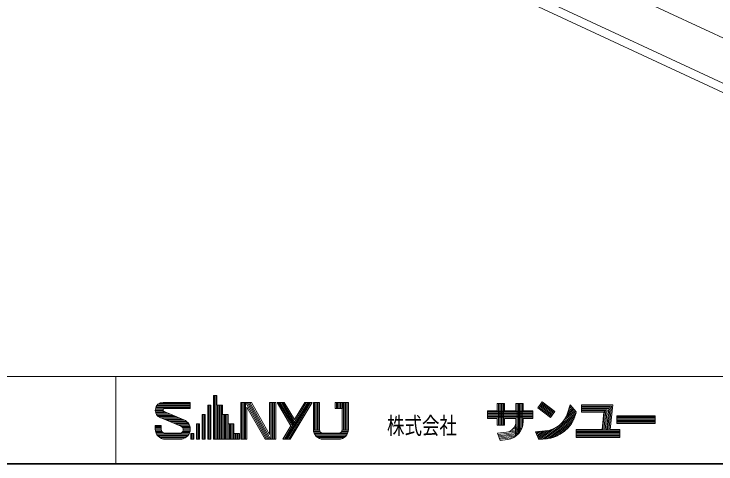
# Model space of a CAD drawing. Units: millimetres on the paper. Extents: x -405 to 405, y -286 to 286.
# Drawn here: x -227.7 to -107.4, y -286 to -208.8 of the extents above; entities that cross this region are included whole.
import ezdxf
from ezdxf.enums import TextEntityAlignment as Align

# ---------------------------------------------------------------- set-up
doc = ezdxf.new("R2010")
doc.units = ezdxf.units.MM
for name, color, linetype, lineweight in [('0-2_野縁受け', 4, 'Continuous', 18), ('F-0_図面枠', 4, 'Continuous', 18), ('F-2_文字1', 4, 'Continuous', 18)]:
    doc.layers.add(name, color=color, linetype=linetype, lineweight=lineweight)
doc.styles.add('ＭＳ ゴシック', font='')
doc.styles.get('ＭＳ ゴシック').set_extended_font_data('MS Gothic')

msp = doc.modelspace()

# ---------------------------------------------------------------- linework, layer by layer
at = {"layer": '0-2_野縁受け'}
for p, q in [((-76.018, -226.944), (-144.601, -194.963)), ((-84.708, -230.675), (-144.601, -202.747)), ((-84.708, -232.275), (-144.601, -204.347))]:
    msp.add_line(p, q, dxfattribs=at)
at = {"layer": 'F-0_図面枠'}
for p, q in [((-405, -271), (-15.5, -271)), ((-210.25, -271), (-210.25, -286))]:
    msp.add_line(p, q, dxfattribs=at)
at = {"layer": 'F-0_図面枠', "color": 7, "lineweight": 35}
msp.add_line((-405, -286), (-15.5, -286), dxfattribs=at)
at = {"layer": 'F-2_文字1'}
for p, q in [((-193.524, -274.229), (-192.924, -274.229)), ((-193.524, -281.756), (-193.524, -274.229)), ((-193.313, -281.756), (-193.313, -274.229)), ((-193.102, -281.756), (-193.102, -274.229)), ((-192.924, -275.894), (-192.924, -274.229)), ((-202.693, -275.55), (-197.487, -275.55)), ((-202.15, -275.428), (-197.487, -275.428)), ((-197.487, -276.461), (-197.487, -275.428)), ((-188.828, -275.428), (-186.996, -275.428)), ((-188.828, -281.756), (-188.828, -275.428)), ((-188.617, -281.756), (-188.617, -275.428)), ((-188.406, -281.756), (-188.406, -275.428)), ((-188.195, -281.756), (-188.195, -275.428)), ((-187.99, -275.404), (-184.422, -281.756)), ((-187.984, -281.756), (-187.984, -275.428)), ((-187.734, -275.428), (-184.181, -281.756)), ((-187.492, -275.428), (-183.938, -281.756)), ((-187.25, -275.428), (-183.782, -281.605)), ((-186.996, -275.428), (-183.898, -280.944)), ((-183.898, -280.944), (-183.898, -275.428)), ((-183.898, -275.428), (-182.832, -275.428)), ((-183.676, -281.756), (-183.676, -275.428)), ((-183.465, -281.756), (-183.465, -275.428)), ((-183.254, -281.756), (-183.254, -275.428)), ((-183.043, -281.756), (-183.043, -275.428)), ((-182.832, -281.756), (-182.832, -275.428)), ((-182.599, -275.428), (-181.36, -275.428)), ((-182.599, -275.428), (-180.222, -279.434)), ((-182.354, -275.428), (-179.97, -279.445)), ((-182.109, -275.428), (-179.847, -279.238)), ((-181.863, -275.428), (-179.724, -279.032)), ((-181.618, -275.428), (-179.602, -278.825)), ((-181.36, -275.428), (-179.602, -278.39)), ((-181.342, -281.756), (-177.586, -275.428)), ((-181.097, -281.756), (-177.34, -275.428)), ((-180.851, -281.756), (-177.095, -275.428)), ((-180.606, -281.756), (-176.85, -275.428)), ((-180.361, -281.756), (-176.604, -275.428)), ((-179.602, -278.39), (-177.844, -275.428)), ((-177.844, -275.428), (-176.604, -275.428)), ((-176.371, -280.091), (-176.371, -275.428)), ((-176.371, -275.428), (-175.305, -275.428)), ((-176.16, -280.219), (-176.16, -275.428)), ((-175.949, -280.219), (-175.949, -275.428)), ((-175.738, -280.219), (-175.738, -275.428)), ((-175.527, -280.219), (-175.527, -275.428)), ((-175.305, -280.091), (-175.305, -275.428)), ((-172.641, -275.428), (-170.376, -275.428)), ((-172.641, -276.494), (-172.641, -275.428)), ((-172.43, -276.494), (-172.43, -275.428)), ((-172.219, -276.494), (-172.219, -275.428)), ((-172.008, -276.494), (-172.008, -275.428)), ((-171.797, -276.494), (-171.797, -275.428)), ((-171.586, -276.494), (-171.586, -275.428)), ((-171.375, -276.494), (-171.375, -275.428)), ((-171.22, -280.219), (-171.22, -275.428)), ((-171.009, -280.219), (-171.009, -275.428)), ((-170.798, -280.219), (-170.798, -275.428)), ((-170.587, -280.219), (-170.587, -275.428)), ((-170.376, -280.091), (-170.376, -275.428)), ((-137.891, -276.35), (-137.127, -275.357)), ((-137.247, -275.514), (-135.105, -277.162)), ((-137.127, -275.357), (-134.985, -277.005)), ((-203.471, -276.605), (-202.113, -276.605)), ((-203.426, -276.394), (-197.487, -276.394)), ((-203.344, -276.183), (-197.487, -276.183)), ((-203.215, -275.972), (-197.487, -275.972)), ((-203.02, -275.761), (-197.487, -275.761)), ((-201.892, -276.461), (-197.487, -276.461)), ((-194.49, -275.894), (-193.945, -275.894)), ((-194.49, -281.756), (-194.49, -275.894)), ((-194.279, -281.756), (-194.279, -275.894)), ((-194.068, -281.756), (-194.068, -275.894)), ((-193.945, -281.756), (-193.945, -275.894)), ((-192.924, -275.894), (-191.958, -275.894)), ((-192.891, -281.756), (-192.891, -275.894)), ((-192.68, -281.756), (-192.68, -275.894)), ((-192.469, -281.756), (-192.469, -275.894)), ((-192.258, -281.756), (-192.258, -275.894)), ((-192.047, -281.756), (-192.047, -275.894)), ((-191.958, -277.515), (-191.958, -275.894)), ((-187.762, -281.756), (-187.762, -276.241)), ((-187.762, -276.241), (-184.664, -281.756)), ((-172.641, -276.494), (-171.442, -276.494)), ((-171.442, -280.091), (-171.442, -276.494)), ((-144.839, -276.873), (-144.839, -275.621)), ((-144.839, -275.621), (-143.587, -275.621)), ((-144.628, -279.345), (-144.628, -275.621)), ((-144.417, -279.345), (-144.417, -275.621)), ((-144.207, -279.345), (-144.207, -275.621)), ((-143.996, -279.345), (-143.996, -275.621)), ((-143.785, -279.345), (-143.785, -275.621)), ((-143.587, -276.873), (-143.587, -275.621)), ((-141.642, -275.621), (-140.39, -275.621)), ((-141.642, -276.873), (-141.642, -275.621)), ((-141.431, -281.031), (-141.431, -275.621)), ((-141.22, -280.824), (-141.22, -275.621)), ((-141.009, -280.572), (-141.009, -275.621)), ((-140.798, -280.251), (-140.798, -275.621)), ((-140.587, -279.801), (-140.587, -275.621)), ((-140.39, -276.873), (-140.39, -275.621)), ((-137.891, -276.35), (-135.748, -277.998)), ((-137.762, -276.183), (-135.62, -277.83)), ((-137.633, -276.015), (-135.491, -277.663)), ((-137.505, -275.848), (-135.362, -277.496)), ((-137.376, -275.681), (-135.234, -277.329)), ((-132.888, -277.588), (-131.642, -276.675)), ((-132.763, -277.235), (-131.78, -276.514)), ((-132.733, -277.136), (-132.348, -275.851)), ((-132.662, -276.9), (-131.917, -276.354)), ((-132.562, -276.565), (-132.055, -276.193)), ((-132.461, -276.229), (-132.193, -276.033)), ((-132.348, -275.851), (-131.298, -277.077)), ((-130.412, -277.104), (-130.412, -275.851)), ((-130.412, -275.851), (-125.042, -275.851)), ((-130.412, -276.062), (-125.277, -276.062)), ((-130.412, -276.273), (-125.512, -276.273)), ((-130.412, -276.484), (-125.747, -276.484)), ((-130.412, -276.695), (-125.982, -276.695)), ((-126.362, -280.189), (-125.982, -276.695)), ((-126.15, -280.189), (-125.747, -276.484)), ((-125.938, -280.189), (-125.512, -276.273)), ((-125.726, -280.189), (-125.277, -276.062)), ((-125.501, -280.07), (-125.042, -275.851)), ((-203.482, -276.816), (-202.141, -276.816)), ((-203.459, -277.027), (-201.928, -277.027)), ((-203.402, -277.238), (-201.42, -277.238)), ((-203.304, -277.449), (-200.912, -277.449)), ((-203.155, -277.66), (-200.403, -277.66)), ((-202.926, -277.871), (-199.895, -277.871)), ((-201.975, -277.008), (-198.555, -278.426)), ((-195.455, -281.756), (-195.455, -277.515)), ((-195.455, -277.515), (-194.912, -277.515)), ((-195.244, -281.756), (-195.244, -277.515)), ((-195.034, -281.756), (-195.034, -277.515)), ((-194.912, -281.756), (-194.912, -277.515)), ((-191.958, -277.515), (-190.992, -277.515)), ((-191.836, -281.756), (-191.836, -277.515)), ((-191.625, -281.756), (-191.625, -277.515)), ((-191.414, -281.756), (-191.414, -277.515)), ((-191.203, -281.756), (-191.203, -277.515)), ((-190.992, -279.136), (-190.992, -277.515)), ((-146.52, -276.873), (-144.839, -276.873)), ((-146.52, -278.191), (-146.52, -276.873)), ((-146.52, -276.926), (-138.775, -276.926)), ((-146.52, -277.137), (-138.775, -277.137)), ((-146.52, -277.348), (-138.775, -277.348)), ((-146.52, -277.559), (-138.775, -277.559)), ((-146.52, -277.77), (-138.775, -277.77)), ((-143.587, -276.873), (-141.642, -276.873)), ((-140.39, -276.873), (-138.775, -276.873)), ((-138.775, -278.191), (-138.775, -276.873)), ((-137.118, -281.735), (-131.449, -277.579)), ((-136.717, -281.703), (-131.563, -277.925)), ((-135.748, -277.998), (-134.985, -277.005)), ((-133.979, -279.173), (-131.348, -277.244)), ((-133.355, -278.453), (-131.366, -276.996)), ((-133.07, -277.984), (-131.504, -276.836)), ((-131.452, -277.592), (-131.298, -277.077)), ((-130.412, -276.906), (-126.218, -276.906)), ((-130.412, -277.104), (-126.571, -277.104)), ((-126.893, -280.07), (-126.571, -277.104)), ((-126.787, -280.189), (-126.441, -277.012)), ((-126.575, -280.189), (-126.218, -276.906)), ((-124.347, -279.048), (-124.347, -277.73)), ((-124.347, -277.73), (-117.755, -277.73)), ((-124.347, -277.888), (-117.755, -277.888)), ((-117.755, -279.048), (-117.755, -277.73)), ((-202.649, -278.026), (-199.116, -279.491)), ((-202.515, -278.082), (-199.386, -278.082)), ((-202.007, -278.293), (-198.878, -278.293)), ((-201.498, -278.503), (-198.393, -278.503)), ((-200.99, -278.714), (-198.088, -278.714)), ((-200.481, -278.925), (-197.881, -278.925)), ((-199.973, -279.136), (-197.733, -279.136)), ((-196.421, -279.136), (-195.877, -279.136)), ((-196.421, -281.756), (-196.421, -279.136)), ((-196.21, -281.756), (-196.21, -279.136)), ((-195.999, -281.756), (-195.999, -279.136)), ((-195.877, -281.756), (-195.877, -279.136)), ((-190.992, -279.136), (-190.027, -279.136)), ((-190.992, -281.756), (-190.992, -279.136)), ((-190.781, -281.756), (-190.781, -279.136)), ((-190.571, -281.756), (-190.571, -279.136)), ((-190.36, -281.756), (-190.36, -279.136)), ((-190.149, -281.756), (-190.149, -279.136)), ((-190.027, -280.757), (-190.027, -279.136)), ((-146.52, -277.98), (-138.775, -277.98)), ((-146.52, -278.191), (-144.839, -278.191)), ((-144.839, -279.345), (-144.839, -278.191)), ((-143.587, -278.191), (-141.642, -278.191)), ((-143.587, -279.345), (-143.587, -278.191)), ((-141.642, -278.72), (-141.642, -278.191)), ((-141.642, -281.12), (-141.642, -278.723)), ((-140.39, -278.191), (-138.775, -278.191)), ((-140.39, -278.715), (-140.39, -278.191)), ((-136.311, -281.667), (-131.714, -278.297)), ((-135.857, -281.596), (-131.918, -278.709)), ((-124.347, -278.099), (-117.755, -278.099)), ((-124.347, -278.31), (-117.755, -278.31)), ((-124.347, -278.521), (-117.755, -278.521)), ((-124.347, -278.732), (-117.755, -278.732)), ((-124.347, -278.943), (-117.755, -278.943)), ((-124.347, -279.048), (-117.755, -279.048)), ((-203.482, -279.425), (-202.45, -279.425)), ((-203.482, -280.024), (-203.482, -279.425)), ((-203.481, -279.558), (-202.449, -279.558)), ((-203.481, -279.769), (-202.449, -279.769)), ((-203.481, -279.98), (-202.449, -279.98)), ((-203.474, -280.191), (-202.436, -280.191)), ((-202.45, -280.058), (-202.45, -279.425)), ((-199.464, -279.347), (-197.625, -279.347)), ((-198.98, -279.558), (-197.551, -279.558)), ((-198.775, -279.769), (-197.506, -279.769)), ((-198.696, -279.98), (-197.488, -279.98)), ((-198.694, -280.191), (-197.495, -280.191)), ((-181.6, -281.756), (-180.222, -279.434)), ((-176.371, -280.113), (-176.349, -280.113)), ((-176.366, -280.219), (-175.292, -280.219)), ((-171.456, -280.219), (-170.381, -280.219)), ((-144.839, -279.345), (-143.587, -279.345)), ((-143.257, -280.547), (-140.874, -280.251)), ((-142.439, -280.233), (-140.9, -280.041)), ((-142.149, -279.984), (-140.926, -279.832)), ((-141.96, -279.748), (-140.952, -279.623)), ((-141.748, -281.12), (-141.748, -279.327)), ((-138.28, -280.466), (-136.695, -280.337)), ((-138.017, -281.086), (-137.033, -280.365)), ((-137.932, -281.285), (-136.631, -280.332)), ((-137.847, -281.485), (-136.2, -280.277)), ((-137.763, -281.684), (-135.666, -280.148)), ((-137.52, -281.768), (-134.792, -279.769)), ((-135.318, -281.462), (-132.208, -279.183)), ((-134.586, -281.187), (-132.691, -279.798)), ((-131.301, -281.454), (-131.301, -280.07)), ((-131.301, -280.07), (-126.893, -280.07)), ((-131.301, -280.189), (-123.853, -280.189)), ((-125.501, -280.07), (-123.853, -280.07)), ((-123.853, -281.454), (-123.853, -280.07)), ((-203.441, -280.402), (-202.354, -280.402)), ((-203.379, -280.613), (-202.152, -280.613)), ((-203.287, -280.824), (-197.682, -280.824)), ((-203.157, -281.035), (-197.812, -281.035)), ((-202.978, -281.246), (-197.99, -281.246)), ((-202.724, -281.457), (-198.245, -281.457)), ((-201.784, -280.724), (-199.25, -280.724)), ((-198.96, -280.613), (-197.59, -280.613)), ((-198.767, -280.402), (-197.529, -280.402)), ((-197.387, -281.756), (-197.387, -280.757)), ((-197.387, -280.757), (-196.843, -280.757)), ((-197.211, -281.756), (-197.211, -280.757)), ((-197, -281.756), (-197, -280.757)), ((-196.843, -281.756), (-196.843, -280.757)), ((-190.027, -280.757), (-189.061, -280.757)), ((-189.938, -281.756), (-189.938, -280.757)), ((-189.727, -281.756), (-189.727, -280.757)), ((-189.516, -281.756), (-189.516, -280.757)), ((-189.305, -281.756), (-189.305, -280.757)), ((-189.094, -281.756), (-189.094, -280.757)), ((-189.061, -281.756), (-189.061, -280.757)), ((-176.336, -280.43), (-175.201, -280.43)), ((-176.278, -280.641), (-174.945, -280.641)), ((-176.187, -280.851), (-170.56, -280.851)), ((-176.058, -281.062), (-170.689, -281.062)), ((-175.878, -281.273), (-170.869, -281.273)), ((-175.618, -281.484), (-171.129, -281.484)), ((-174.706, -280.691), (-172.041, -280.691)), ((-171.802, -280.641), (-170.469, -280.641)), ((-171.547, -280.43), (-170.411, -280.43)), ((-144.788, -280.738), (-143.264, -280.548)), ((-144.788, -280.738), (-144.378, -281.949)), ((-144.719, -280.942), (-140.937, -280.471)), ((-144.65, -281.146), (-141.116, -280.706)), ((-144.581, -281.35), (-141.34, -280.946)), ((-144.512, -281.554), (-141.633, -281.195)), ((-144.443, -281.758), (-142.053, -281.46)), ((-138.28, -280.466), (-137.72, -281.784)), ((-138.186, -280.687), (-137.835, -280.43)), ((-138.102, -280.887), (-137.434, -280.397)), ((-131.301, -280.4), (-123.853, -280.4)), ((-131.301, -280.611), (-123.853, -280.611)), ((-131.301, -280.822), (-123.853, -280.822)), ((-131.301, -281.033), (-123.853, -281.033)), ((-131.301, -281.244), (-123.853, -281.244)), ((-131.301, -281.454), (-123.853, -281.454)), ((-202.298, -281.668), (-198.671, -281.668)), ((-201.75, -281.756), (-199.075, -281.756)), ((-197.387, -281.756), (-196.843, -281.756)), ((-196.421, -281.756), (-195.877, -281.756)), ((-195.455, -281.756), (-194.912, -281.756)), ((-194.49, -281.756), (-193.945, -281.756)), ((-193.524, -281.756), (-189.061, -281.756)), ((-188.828, -281.756), (-187.762, -281.756)), ((-184.664, -281.756), (-182.832, -281.756)), ((-181.6, -281.756), (-180.361, -281.756)), ((-175.153, -281.695), (-171.595, -281.695)), ((-174.706, -281.756), (-172.041, -281.756)), ((-144.378, -281.949), (-143.096, -281.789)), ((-137.72, -281.784), (-136.404, -281.678))]:
    msp.add_line(p, q, dxfattribs=at)
for centre, radius, start, end in [((-202.132, -276.779), 1.35, 90.76968, 251.60579), ((-201.866, -276.745), 0.284, 92.62549, 247.52919), ((-136.969, -275.946), 4.4, 273.5696, 344.30289), ((-136.973, -275.942), 5.762, 273.9684, 344.73839), ((-199.218, -280.025), 1.731, 269.93188, 67.46921), ((-143.493, -278.711), 1.851, 277.12369, 0.28418), ((-143.493, -278.711), 3.103, 277.45369, 359.92859), ((-201.75, -280.024), 1.732, 179.99979, 270.00009), ((-201.784, -280.058), 0.666, 179.99979, 270.00009), ((-199.318, -280.092), 0.632, 267.5421, 69.85329), ((-174.706, -280.091), 1.665, 179.99979, 270.00009), ((-174.706, -280.091), 0.6, 179.99979, 270.00009), ((-172.041, -280.091), 0.6, 270.00009, 0), ((-172.041, -280.091), 1.665, 270.00009, 0)]:
    msp.add_arc(centre, radius, start, end, dxfattribs=at)

# ---------------------------------------------------------------- texts
at = {"layer": 'F-2_文字1', "color": 7, "style": 'ＭＳ ゴシック', "width": 0.75}
msp.add_text('株式会社', height=2.933, dxfattribs=at).set_placement((-163.76, -281.775), align=Align.BOTTOM_LEFT)

doc.saveas('drawing.dxf')
